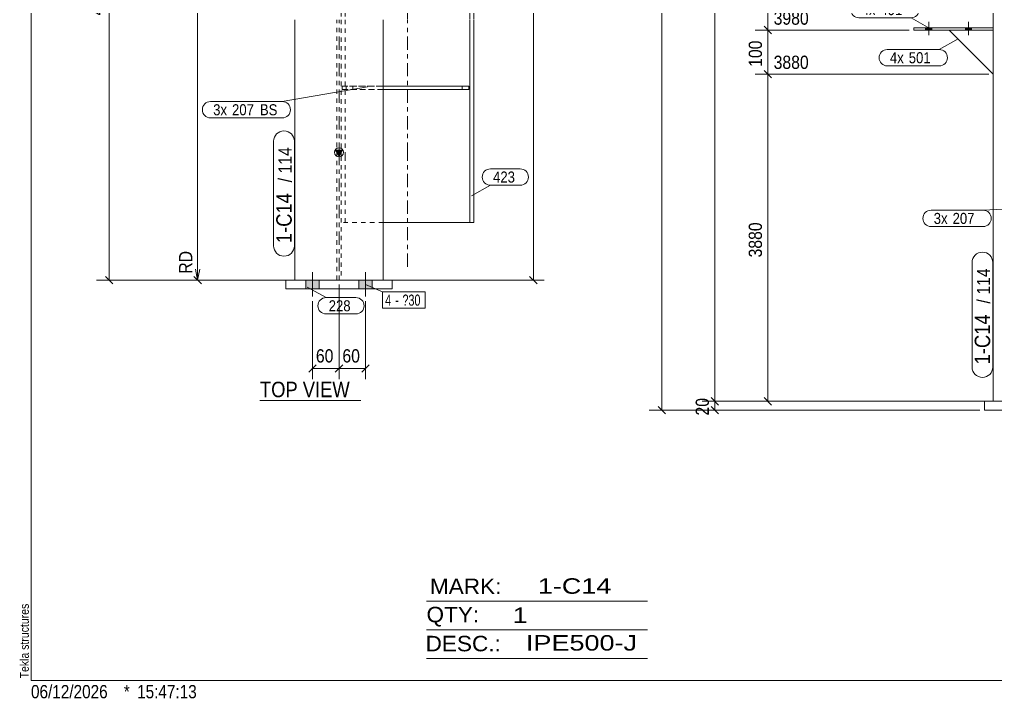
# Model space of a CAD drawing. Header units: millimetres. Extents: x 2 to 579, y 1 to 825.
# Drawn here: x 2.4 to 223.3, y 1 to 154.6 of the extents above; entities that cross this region are included whole.
import ezdxf

# ---------------------------------------------------------------- set-up
doc = ezdxf.new("R2010")
doc.units = ezdxf.units.MM
for name, pattern in [('XKITLINE00', [0]), ('XKITLINE01', [4, 1, -1, 1, -1]), ('XKITLINE03', [6, 3, -1, 1, -1])]:
    doc.linetypes.add(name, pattern=pattern)
for name, color, linetype, lineweight in [('Bolt', 3, 'Continuous', 0), ('BoltMark', 7, 'Continuous', 0), ('Dimensions', 7, 'Continuous', 0), ('DrawingSheet', 5, 'Continuous', 0), ('OtherObjectType', 7, 'Continuous', 0), ('Part', 2, 'Continuous', 0), ('PartMark', 7, 'Continuous', 0)]:
    doc.layers.add(name, color=color, linetype=linetype, lineweight=lineweight)
doc.styles.add('ARIAL', font='ARIAL.TTF')
doc.styles.add('ARIAL_NARROW', font='ARIALN.TTF')

# ---------------------------------------------------------------- blocks, each defined once
blk = doc.blocks.new('*A20')
at = {"layer": 'Bolt'}
for points in [[(207.47, 152.19), (207.47, 152.69), (208.87, 152.69), (208.87, 152.19)], [(207.47, 152.19), (207.47, 152.69), (208.87, 152.69), (208.87, 152.19)], [(216.47, 152.19), (216.47, 152.69), (217.87, 152.69), (217.87, 152.19)], [(216.47, 152.19), (216.47, 152.69), (217.87, 152.69), (217.87, 152.19)]]:
    blk.add_hatch(color=3, dxfattribs=at).paths.add_polyline_path(points, flags=17)
at = {"layer": 'Bolt', "color": 3, "linetype": 'XKITLINE00', "lineweight": 0}
for p, q in [((207.47, 152.19), (207.47, 152.69)), ((207.47, 152.19), (207.47, 152.69)), ((208.17, 151.03), (208.17, 154.03)), ((208.17, 151.03), (208.17, 154.03)), ((208.87, 152.19), (208.87, 152.69)), ((208.87, 152.19), (208.87, 152.69)), ((216.47, 152.19), (216.47, 152.69)), ((216.47, 152.19), (216.47, 152.69)), ((217.17, 151.03), (217.17, 154.03)), ((217.17, 151.03), (217.17, 154.03)), ((217.87, 152.19), (217.87, 152.69)), ((217.87, 152.19), (217.87, 152.69))]:
    blk.add_line(p, q, dxfattribs=at)
blk = doc.blocks.new('*A23')
at = {"layer": 'Part', "color": 2, "linetype": 'XKITLINE00', "lineweight": 0}
for p, q in [((222.77, 649.62), (222.77, 127.19)), ((222.77, 127.09), (222.77, 96.29)), ((222.77, 96.19), (222.77, 68.19))]:
    blk.add_line(p, q, dxfattribs=at)
at = {"layer": 'Part', "color": 7, "linetype": 'XKITLINE01', "lineweight": 0}
blk.add_line((222.77, 68.19), (272.77, 68.19), dxfattribs=at)
blk = doc.blocks.new('*A42')
at = {"layer": 'Part', "color": 2, "linetype": 'XKITLINE00', "lineweight": 0}
for p, q in [((274.77, 68.19), (220.77, 68.19)), ((220.77, 68.19), (220.77, 66.19)), ((274.77, 68.19), (274.77, 66.19)), ((274.77, 66.19), (220.77, 66.19))]:
    blk.add_line(p, q, dxfattribs=at)
blk = doc.blocks.new('*A43')
at = {"layer": 'Part', "color": 2, "linetype": 'XKITLINE00', "lineweight": 0}
for p, q in [((204.77, 152.19), (204.77, 152.69)), ((204.77, 152.69), (222.77, 152.69)), ((204.77, 152.19), (222.77, 152.19))]:
    blk.add_line(p, q, dxfattribs=at)
at = {"layer": 'Part', "color": 7, "linetype": 'XKITLINE01', "lineweight": 0}
blk.add_line((222.77, 152.69), (222.77, 152.19), dxfattribs=at)
blk = doc.blocks.new('*A44')
at = {"layer": 'Part', "color": 2, "linetype": 'XKITLINE00', "lineweight": 0}
blk.add_line((212.77, 152.19), (222.77, 142.19), dxfattribs=at)
at = {"layer": 'Part', "color": 7, "linetype": 'XKITLINE01', "lineweight": 0}
for p, q in [((222.77, 152.19), (212.77, 152.19)), ((222.77, 142.19), (222.77, 152.19))]:
    blk.add_line(p, q, dxfattribs=at)
blk = doc.blocks.new('*A63')
at = {"layer": 'Bolt'}
for points in [[(70.2, 95.62), (70.2, 93.62), (67.2, 93.62), (67.2, 95.62)], [(70.2, 95.62), (70.2, 93.62), (67.2, 93.62), (67.2, 95.62)], [(82.2, 95.62), (82.2, 93.62), (79.2, 93.62), (79.2, 95.62)], [(82.2, 95.62), (82.2, 93.62), (79.2, 93.62), (79.2, 95.62)]]:
    blk.add_hatch(color=3, dxfattribs=at).paths.add_polyline_path(points, flags=17)
at = {"layer": 'Bolt', "color": 3, "linetype": 'XKITLINE00', "lineweight": 0}
for p, q in [((68.7, 97.37), (68.7, 91.87)), ((68.7, 97.37), (68.7, 91.87)), ((80.7, 97.37), (80.7, 91.87)), ((80.7, 97.37), (80.7, 91.87)), ((67.2, 95.62), (67.2, 93.62)), ((67.2, 95.62), (67.2, 93.62)), ((70.2, 95.62), (70.2, 93.62)), ((70.2, 95.62), (70.2, 93.62)), ((79.2, 95.62), (79.2, 93.62)), ((79.2, 95.62), (79.2, 93.62)), ((82.2, 95.62), (82.2, 93.62)), ((82.2, 95.62), (82.2, 93.62))]:
    blk.add_line(p, q, dxfattribs=at)
blk = doc.blocks.new('*A67')
at = {"layer": 'Part'}
blk.add_hatch(color=2, dxfattribs=at).paths.add_polyline_path([(73.9, 125.03), (75.5, 125.03), (74.7, 123.63)], flags=17)
at = {"layer": 'Part', "color": 2, "linetype": 'XKITLINE00', "lineweight": 0}
for p, q in [((64.7, 154.52), (64.7, 123.72)), ((84.7, 154.52), (84.7, 123.72)), ((74.7, 123.63), (73.9, 125.03)), ((73.9, 125.03), (75.5, 125.03)), ((75.5, 125.03), (74.7, 123.63)), ((64.7, 123.62), (64.7, 95.62)), ((84.7, 123.62), (84.7, 95.62))]:
    blk.add_line(p, q, dxfattribs=at)
at = {"layer": 'Part', "color": 7, "linetype": 'XKITLINE01', "lineweight": 0}
for p, q in [((74.2, 123.72), (74.2, 154.52)), ((75.2, 154.52), (75.2, 123.72)), ((74.2, 95.62), (74.2, 123.62)), ((75.2, 123.62), (75.2, 95.62)), ((64.7, 95.62), (84.7, 95.62))]:
    blk.add_line(p, q, dxfattribs=at)
at = {"layer": 'Part', "color": 7, "linetype": 'XKITLINE03', "lineweight": 0}
for p, q in [((74.7, 123.72), (74.7, 154.52)), ((74.7, 85.62), (74.7, 123.62))]:
    blk.add_line(p, q, dxfattribs=at)
at = {"layer": 'Part', "color": 2, "linetype": 'XKITLINE00', "lineweight": 0}
blk.add_circle((74.7, 124.53), 1, dxfattribs=at)
blk = doc.blocks.new('*A86')
at = {"layer": 'Part', "color": 2, "linetype": 'XKITLINE00', "lineweight": 0}
for p, q in [((62.7, 93.62), (62.7, 95.62)), ((62.7, 95.62), (86.7, 95.62)), ((86.7, 95.62), (86.7, 93.62)), ((86.7, 93.62), (62.7, 93.62))]:
    blk.add_line(p, q, dxfattribs=at)
blk = doc.blocks.new('*A90')
at = {"layer": 'Part', "color": 7, "linetype": 'XKITLINE03', "lineweight": 0}
for p, q in [((90.2, 154.62), (90.2, 228.24)), ((90.2, 123.72), (90.2, 154.52)), ((90.2, 98.62), (90.2, 123.62))]:
    blk.add_line(p, q, dxfattribs=at)
at = {"layer": 'Part', "color": 7, "linetype": 'XKITLINE01', "lineweight": 0}
for p, q in [((75.2, 218.24), (75.2, 154.62)), ((84.7, 218.24), (75.2, 218.24)), ((76.1, 218.24), (76.1, 154.62)), ((75.2, 154.52), (75.2, 123.72)), ((76.1, 154.52), (76.1, 123.72)), ((75.2, 123.62), (75.2, 108.62)), ((76.1, 123.62), (76.1, 108.62)), ((84.7, 108.62), (75.2, 108.62))]:
    blk.add_line(p, q, dxfattribs=at)
at = {"layer": 'Part', "color": 2, "linetype": 'XKITLINE00', "lineweight": 0}
for p, q in [((105.2, 218.24), (84.7, 218.24)), ((104.3, 218.24), (104.3, 154.62)), ((105.2, 218.24), (105.2, 154.62)), ((104.3, 154.52), (104.3, 123.72)), ((105.2, 154.52), (105.2, 123.72)), ((104.3, 123.62), (104.3, 108.62)), ((105.2, 123.62), (105.2, 108.62)), ((105.2, 108.62), (84.7, 108.62))]:
    blk.add_line(p, q, dxfattribs=at)
blk = doc.blocks.new('*A91')
at = {"layer": 'Part', "color": 7, "linetype": 'XKITLINE01', "lineweight": 0}
for p, q in [((104.1, 139.52), (75.4, 139.52)), ((75.4, 139.52), (75.4, 138.72)), ((76.3, 139.52), (76.3, 138.72)), ((77.8, 138.72), (77.8, 139.52)), ((84.7, 139.52), (84.7, 138.72)), ((102.6, 138.72), (102.6, 139.52)), ((104.1, 138.72), (104.1, 139.52)), ((75.4, 138.72), (104.1, 138.72))]:
    blk.add_line(p, q, dxfattribs=at)
blk = doc.blocks.new('*A92')
at = {"layer": 'Part', "color": 7, "linetype": 'XKITLINE01', "lineweight": 0}
for p, q in [((84.7, 139.52), (75.4, 139.52)), ((75.4, 139.52), (75.4, 138.72)), ((76.3, 139.52), (76.3, 138.72)), ((77.8, 138.72), (77.8, 139.52)), ((84.7, 139.52), (84.7, 138.72)), ((102.6, 138.72), (102.6, 139.52)), ((84.7, 138.72), (75.4, 138.72))]:
    blk.add_line(p, q, dxfattribs=at)
at = {"layer": 'Part', "color": 2, "linetype": 'XKITLINE00', "lineweight": 0}
for p, q in [((104.1, 139.52), (84.7, 139.52)), ((104.1, 139.52), (104.1, 138.72)), ((104.1, 138.72), (84.7, 138.72))]:
    blk.add_line(p, q, dxfattribs=at)
blk = doc.blocks.new('*A136')
at = {"layer": 'DrawingSheet', "color": 5, "linetype": 'XKITLINE00', "lineweight": 0}
for p, q in [((5, 825), (5, 5)), ((5, 5), (579, 5))]:
    blk.add_line(p, q, dxfattribs=at)
at = {"layer": 'DrawingSheet', "color": 5, "style": 'ARIAL', "width": 0.85}
blk.add_text('Tekla structures', height=2, rotation=90, dxfattribs=at).set_placement((4.5, 5.5))
blk = doc.blocks.new('*A140')
at = {"layer": 'OtherObjectType', "color": 6, "linetype": 'XKITLINE00', "lineweight": 0}
for p, q in [((94.5, 23), (144.5, 23)), ((94.5, 16.5), (144.5, 16.5)), ((94.5, 10), (144.5, 10))]:
    blk.add_line(p, q, dxfattribs=at)
at = {"layer": 'OtherObjectType', "color": 6, "style": 'ARIAL_NARROW'}
for s, width, p in [('MARK:', 1.275, (95.27, 24.58)), ('1-C14', 1.525501, (119.69, 24.65)), ('QTY:', 1.275, (94.5, 18.19)), ('1', 1.525501, (113.99, 18.05)), ('DESC.:', 1.275, (94.29, 11.63)), ('IPE500-J', 1.525501, (117, 11.79))]:
    blk.add_text(s, height=3.5, dxfattribs=dict(at, width=width)).set_placement(p)
blk = doc.blocks.new('*A143')
at = {"layer": 'OtherObjectType', "color": 7, "style": 'ARIAL_NARROW', "width": 1.008832}
for s, p in [('06/12/2026', (4.99, 1)), ('*', (26, 1)), ('15:47:13', (29, 1))]:
    blk.add_text(s, height=3, dxfattribs=at).set_placement(p)
blk = doc.blocks.new('*A144')
at = {"layer": 'Dimensions', "color": 7, "linetype": 'XKITLINE00', "lineweight": 0}
for p, q in [((147.77, 66.19), (147.77, 668.14)), ((146.93, 67.04), (148.62, 65.34)), ((219.77, 66.19), (144.92, 66.19))]:
    blk.add_line(p, q, dxfattribs=at)
at = {"layer": 'Dimensions', "color": 3}
blk.add_point((147.77, 66.19), dxfattribs=at)
blk = doc.blocks.new('*A145')
at = {"layer": 'Dimensions', "color": 7, "linetype": 'XKITLINE00', "lineweight": 0}
for p, q in [((158.93, 69.04), (160.62, 67.34)), ((221.77, 68.19), (156.92, 68.19)), ((158.93, 67.04), (160.62, 65.34)), ((159.77, 66.19), (159.77, 68.19)), ((219.77, 66.19), (156.92, 66.19))]:
    blk.add_line(p, q, dxfattribs=at)
at = {"layer": 'Dimensions', "color": 3}
for p in [(159.77, 68.19), (159.77, 66.19)]:
    blk.add_point(p, dxfattribs=at)
at = {"layer": 'Dimensions', "color": 3, "style": 'ARIAL', "width": 0.85}
blk.add_text('20', height=3, rotation=90.0002, dxfattribs=at).set_placement((158.42, 64.97))
blk = doc.blocks.new('*A153')
at = {"layer": 'Dimensions', "color": 7, "linetype": 'XKITLINE00', "lineweight": 0}
for p, q in [((159.77, 68.19), (159.77, 649.62)), ((158.93, 69.04), (160.62, 67.34)), ((221.77, 68.19), (156.92, 68.19))]:
    blk.add_line(p, q, dxfattribs=at)
at = {"layer": 'Dimensions', "color": 3}
blk.add_point((159.77, 68.19), dxfattribs=at)
blk = doc.blocks.new('*A168')
at = {"layer": 'Dimensions', "color": 7, "linetype": 'XKITLINE00', "lineweight": 0}
for p, q in [((221.77, 142.19), (168.92, 142.19)), ((170.93, 143.04), (172.62, 141.34)), ((171.77, 68.19), (171.77, 142.19)), ((170.93, 69.04), (172.62, 67.34)), ((221.77, 68.19), (168.92, 68.19))]:
    blk.add_line(p, q, dxfattribs=at)
at = {"layer": 'Dimensions', "color": 3}
for p in [(171.77, 142.19), (171.77, 68.19)]:
    blk.add_point(p, dxfattribs=at)
at = {"layer": 'Dimensions', "color": 3, "style": 'ARIAL', "width": 0.85}
blk.add_text('3880', height=3, dxfattribs=at).set_placement((173.07, 143.39))
blk.add_text('3880', height=3, rotation=90.0002, dxfattribs=at).set_placement((170.42, 100.74))
blk = doc.blocks.new('*A169')
at = {"layer": 'Dimensions', "color": 7, "linetype": 'XKITLINE00', "lineweight": 0}
for p, q in [((170.93, 153.04), (172.62, 151.34)), ((203.77, 152.19), (168.92, 152.19)), ((171.77, 142.19), (171.77, 152.19)), ((221.77, 142.19), (168.92, 142.19)), ((170.93, 143.04), (172.62, 141.34))]:
    blk.add_line(p, q, dxfattribs=at)
at = {"layer": 'Dimensions', "color": 3}
for p in [(171.77, 152.19), (171.77, 142.19)]:
    blk.add_point(p, dxfattribs=at)
at = {"layer": 'Dimensions', "color": 3, "style": 'ARIAL', "width": 0.85}
blk.add_text('3980', height=3, dxfattribs=at).set_placement((173.07, 153.39))
blk.add_text('100', height=3, rotation=90.0002, dxfattribs=at).set_placement((170.42, 143.86))
blk = doc.blocks.new('*A170')
at = {"layer": 'Dimensions', "color": 7, "linetype": 'XKITLINE00', "lineweight": 0}
for p, q in [((221.77, 292.19), (168.92, 292.19)), ((170.93, 293.04), (172.62, 291.34)), ((171.77, 152.19), (171.77, 292.19)), ((170.93, 153.04), (172.62, 151.34)), ((203.77, 152.19), (168.92, 152.19))]:
    blk.add_line(p, q, dxfattribs=at)
at = {"layer": 'Dimensions', "color": 3}
for p in [(171.77, 292.19), (171.77, 152.19)]:
    blk.add_point(p, dxfattribs=at)
at = {"layer": 'Dimensions', "color": 3, "style": 'ARIAL', "width": 0.85}
blk.add_text('5380', height=3, dxfattribs=at).set_placement((173.07, 293.39))
blk.add_text('1400', height=3, rotation=90.0002, dxfattribs=at).set_placement((170.42, 217.74))
blk = doc.blocks.new('*A194')
at = {"layer": 'PartMark', "color": 7, "linetype": 'XKITLINE00', "lineweight": 0}
for p, q in [((217.97, 75.94), (217.97, 99.59)), ((222.67, 75.94), (222.67, 99.59))]:
    blk.add_line(p, q, dxfattribs=at)
for centre, start, end in [((220.32, 99.59), 0, 180), ((220.32, 75.94), 180, 0)]:
    blk.add_arc(centre, 2.35, start, end, dxfattribs=at)
at = {"layer": 'PartMark', "color": 3, "style": 'ARIAL', "width": 0.85}
for s, p in [('114', (222.07, 92.32)), ('/', (222.07, 90.3))]:
    blk.add_text(s, height=3, rotation=90.0002, dxfattribs=at).set_placement(p)
at = {"layer": 'PartMark', "color": 1, "style": 'ARIAL', "width": 0.85}
blk.add_text('1-C14', height=3.5, rotation=90.0002, dxfattribs=at).set_placement((222.07, 76.54))
blk = doc.blocks.new('*A195')
at = {"layer": 'PartMark', "color": 7, "linetype": 'XKITLINE00', "lineweight": 0}
for p, q in [((208.7, 111.42), (220.48, 111.42)), ((229.18, 111.9), (220.48, 111.42)), ((208.7, 107.72), (220.48, 107.72))]:
    blk.add_line(p, q, dxfattribs=at)
for centre, start, end in [((208.7, 109.57), 90, 270), ((220.48, 109.57), 270, 90)]:
    blk.add_arc(centre, 1.85, start, end, dxfattribs=at)
at = {"layer": 'PartMark', "color": 3, "style": 'ARIAL', "width": 0.85}
for s, p in [('3x', (209.3, 108.32)), ('207', (213.57, 108.32))]:
    blk.add_text(s, height=2.5, dxfattribs=at).set_placement(p)
blk = doc.blocks.new('*A197')
at = {"layer": 'PartMark', "color": 7, "linetype": 'XKITLINE00', "lineweight": 0}
for p, q in [((192.38, 158.66), (204.16, 158.66)), ((192.38, 154.96), (204.16, 154.96)), ((208.4, 152.56), (204.16, 154.96))]:
    blk.add_line(p, q, dxfattribs=at)
for centre, start, end in [((192.38, 156.81), 90, 270), ((204.16, 156.81), 270, 90)]:
    blk.add_arc(centre, 1.85, start, end, dxfattribs=at)
at = {"layer": 'PartMark', "color": 3, "style": 'ARIAL', "width": 0.85}
for s, p in [('4x', (192.98, 155.56)), ('491', (197.25, 155.56))]:
    blk.add_text(s, height=2.5, dxfattribs=at).set_placement(p)
blk = doc.blocks.new('*A198')
at = {"layer": 'PartMark', "color": 7, "linetype": 'XKITLINE00', "lineweight": 0}
for p, q in [((214.8, 150.16), (210.56, 147.77)), ((198.78, 147.77), (210.56, 147.77)), ((198.78, 144.07), (210.56, 144.07))]:
    blk.add_line(p, q, dxfattribs=at)
for centre, start, end in [((198.78, 145.92), 90, 270), ((210.56, 145.92), 270, 90)]:
    blk.add_arc(centre, 1.85, start, end, dxfattribs=at)
at = {"layer": 'PartMark', "color": 3, "style": 'ARIAL', "width": 0.85}
for s, p in [('4x', (199.38, 144.67)), ('501', (203.65, 144.67))]:
    blk.add_text(s, height=2.5, dxfattribs=at).set_placement(p)
blk = doc.blocks.new('*A219')
at = {"layer": 'Dimensions', "color": 7, "linetype": 'XKITLINE00', "lineweight": 0}
for p, q in [((118.7, 95.62), (118.7, 638.74)), ((85.7, 95.62), (121.1, 95.62)), ((117.85, 96.46), (119.55, 94.77))]:
    blk.add_line(p, q, dxfattribs=at)
at = {"layer": 'Dimensions', "color": 3}
blk.add_point((118.7, 95.62), dxfattribs=at)
blk = doc.blocks.new('*A222')
at = {"layer": 'PartMark', "color": 7, "linetype": 'XKITLINE00', "lineweight": 0}
for p, q in [((59.9, 103.37), (59.9, 127.01)), ((64.6, 103.37), (64.6, 127.01))]:
    blk.add_line(p, q, dxfattribs=at)
for centre, start, end in [((62.25, 127.01), 0, 180), ((62.25, 103.37), 180, 0)]:
    blk.add_arc(centre, 2.35, start, end, dxfattribs=at)
at = {"layer": 'PartMark', "color": 3, "style": 'ARIAL', "width": 0.85}
for s, p in [('114', (64, 119.74)), ('/', (64, 117.73))]:
    blk.add_text(s, height=3, rotation=90.0002, dxfattribs=at).set_placement(p)
at = {"layer": 'PartMark', "color": 1, "style": 'ARIAL', "width": 0.85}
blk.add_text('1-C14', height=3.5, rotation=90.0002, dxfattribs=at).set_placement((64, 103.97))
blk = doc.blocks.new('*A223')
at = {"layer": 'PartMark', "color": 7, "linetype": 'XKITLINE00', "lineweight": 0}
for p, q in [((81.17, 139.33), (61.85, 136)), ((45.62, 136), (61.85, 136)), ((45.62, 132.3), (61.85, 132.3))]:
    blk.add_line(p, q, dxfattribs=at)
for centre, start, end in [((45.62, 134.15), 90, 270), ((61.85, 134.15), 270, 90)]:
    blk.add_arc(centre, 1.85, start, end, dxfattribs=at)
at = {"layer": 'PartMark', "color": 3, "style": 'ARIAL', "width": 0.85}
for s, p in [('3x', (46.22, 132.9)), ('207', (50.49, 132.9)), ('BS', (56.8, 132.9))]:
    blk.add_text(s, height=2.5, dxfattribs=at).set_placement(p)
blk = doc.blocks.new('*A226')
at = {"layer": 'OtherObjectType', "color": 7, "linetype": 'XKITLINE00', "lineweight": 0}
blk.add_line((56.81, 68.37), (79.63, 68.37), dxfattribs=at)
at = {"layer": 'OtherObjectType', "color": 7, "style": 'ARIAL', "width": 0.85}
blk.add_text('TOP VIEW', height=3.5, dxfattribs=at).set_placement((56.81, 69.12))
blk = doc.blocks.new('*A227')
at = {"layer": 'Dimensions', "color": 7, "linetype": 'XKITLINE00', "lineweight": 0}
for p, q in [((64.2, 224.3), (19.85, 224.3)), ((21.85, 225.15), (23.55, 223.45)), ((22.7, 95.62), (22.7, 224.3)), ((63.7, 95.62), (19.85, 95.62)), ((21.85, 96.46), (23.55, 94.77))]:
    blk.add_line(p, q, dxfattribs=at)
at = {"layer": 'Dimensions', "color": 3}
for p in [(22.7, 224.3), (22.7, 95.62)]:
    blk.add_point(p, dxfattribs=at)
at = {"layer": 'Dimensions', "color": 3, "style": 'ARIAL', "width": 0.85}
blk.add_text('4427', height=3, dxfattribs=at).set_placement((24, 225.5))
blk.add_text('4427', height=3, rotation=90.0002, dxfattribs=at).set_placement((21.35, 155.51))
blk = doc.blocks.new('*A229')
at = {"layer": 'Dimensions', "color": 7, "linetype": 'XKITLINE00', "lineweight": 0}
for p, q in [((41.85, 232.59), (43.55, 230.9)), ((68.7, 231.75), (39.85, 231.75)), ((42.7, 95.62), (42.7, 231.75)), ((42.7, 102.84), (42.7, 95.62)), ((42.2, 98.12), (42.7, 95.62)), ((43.2, 98.12), (42.7, 95.62)), ((63.7, 95.62), (38.2, 95.62)), ((63.7, 95.62), (39.85, 95.62)), ((41.85, 96.46), (43.55, 94.77))]:
    blk.add_line(p, q, dxfattribs=at)
at = {"layer": 'Dimensions', "color": 3}
for p in [(42.7, 231.75), (42.7, 95.62)]:
    blk.add_point(p, dxfattribs=at)
at = {"layer": 'Dimensions', "color": 7}
blk.add_point((42.7, 95.62), dxfattribs=at)
at = {"layer": 'Dimensions', "color": 3, "style": 'ARIAL', "width": 0.85}
blk.add_text('4501', height=3, dxfattribs=at).set_placement((44, 232.95))
for s, p in [('4501', (41.35, 159.23)), ('RD', (41.5, 97.06))]:
    blk.add_text(s, height=3, rotation=90.0002, dxfattribs=at).set_placement(p)
blk = doc.blocks.new('*A235')
at = {"layer": 'Dimensions', "color": 7, "linetype": 'XKITLINE00', "lineweight": 0}
for p, q in [((74.7, 94.62), (74.7, 73.22)), ((68.7, 90.87), (68.7, 73.22)), ((69.55, 76.46), (67.85, 74.77)), ((68.7, 75.62), (74.7, 75.62)), ((75.55, 76.46), (73.85, 74.77))]:
    blk.add_line(p, q, dxfattribs=at)
at = {"layer": 'Dimensions', "color": 3}
for p in [(68.7, 75.62), (74.7, 75.62)]:
    blk.add_point(p, dxfattribs=at)
at = {"layer": 'Dimensions', "color": 3, "style": 'ARIAL', "width": 0.85}
blk.add_text('60', height=3, dxfattribs=at).set_placement((69.47, 76.97))
blk = doc.blocks.new('*A236')
at = {"layer": 'Dimensions', "color": 7, "linetype": 'XKITLINE00', "lineweight": 0}
for p, q in [((74.7, 94.62), (74.7, 73.22)), ((80.7, 90.87), (80.7, 73.22)), ((75.55, 76.46), (73.85, 74.77)), ((74.7, 75.62), (80.7, 75.62)), ((81.55, 76.46), (79.85, 74.77))]:
    blk.add_line(p, q, dxfattribs=at)
at = {"layer": 'Dimensions', "color": 3}
for p in [(74.7, 75.62), (80.7, 75.62)]:
    blk.add_point(p, dxfattribs=at)
at = {"layer": 'Dimensions', "color": 3, "style": 'ARIAL', "width": 0.85}
blk.add_text('60', height=3, dxfattribs=at).set_placement((75.47, 76.97))
blk = doc.blocks.new('*A240')
at = {"layer": 'BoltMark', "color": 7, "linetype": 'XKITLINE00', "lineweight": 0}
for p, q in [((80.7, 94.62), (84.54, 92.93)), ((84.54, 92.93), (94.23, 92.93)), ((84.54, 89.23), (84.54, 92.93)), ((94.23, 89.23), (94.23, 92.93)), ((84.54, 89.23), (94.23, 89.23))]:
    blk.add_line(p, q, dxfattribs=at)
at = {"layer": 'BoltMark', "color": 3, "style": 'ARIAL_NARROW', "width": 0.85}
for s, p in [('4', (85.14, 89.83)), ('-', (87.41, 89.83)), ('?30', (89.07, 89.83))]:
    blk.add_text(s, height=2.5, dxfattribs=at).set_placement(p)
blk = doc.blocks.new('*A242')
at = {"layer": 'PartMark', "color": 7, "linetype": 'XKITLINE00', "lineweight": 0}
for p, q in [((108.97, 120.78), (115.73, 120.78)), ((104.72, 114.69), (108.97, 117.08)), ((108.97, 117.08), (115.73, 117.08))]:
    blk.add_line(p, q, dxfattribs=at)
for centre, start, end in [((108.97, 118.93), 90, 270), ((115.73, 118.93), 270, 90)]:
    blk.add_arc(centre, 1.85, start, end, dxfattribs=at)
at = {"layer": 'PartMark', "color": 3, "style": 'ARIAL', "width": 0.85}
blk.add_text('423', height=2.5, dxfattribs=at).set_placement((109.57, 117.68))
blk = doc.blocks.new('*A243')
at = {"layer": 'PartMark', "color": 7, "linetype": 'XKITLINE00', "lineweight": 0}
for p, q in [((67.53, 94.04), (71.77, 91.65)), ((71.77, 91.65), (78.53, 91.65)), ((71.77, 87.95), (78.53, 87.95))]:
    blk.add_line(p, q, dxfattribs=at)
for centre, start, end in [((71.77, 89.8), 90, 270), ((78.53, 89.8), 270, 90)]:
    blk.add_arc(centre, 1.85, start, end, dxfattribs=at)
at = {"layer": 'PartMark', "color": 3, "style": 'ARIAL', "width": 0.85}
blk.add_text('228', height=2.5, dxfattribs=at).set_placement((72.37, 88.55))

msp = doc.modelspace()

# ---------------------------------------------------------------- block references
at = {"lineweight": 0}
for name in ['*A136', '*A144', '*A153', '*A219', '*A170', '*A229', '*A227', '*A90', '*A197', '*A169', '*A43', '*A20', '*A44', '*A198', '*A168', '*A223', '*A91', '*A92', '*A222', '*A242', '*A195', '*A194', '*A63', '*A86', '*A243', '*A235', '*A236', '*A240', '*A226', '*A145', '*A42', '*A140', '*A143']:
    msp.add_blockref(name, (0, 0), dxfattribs=at)
at = {"layer": 'Part', "lineweight": 0}
for name in ['*A67', '*A23']:
    msp.add_blockref(name, (0, 0), dxfattribs=at)

doc.saveas('drawing.dxf')
